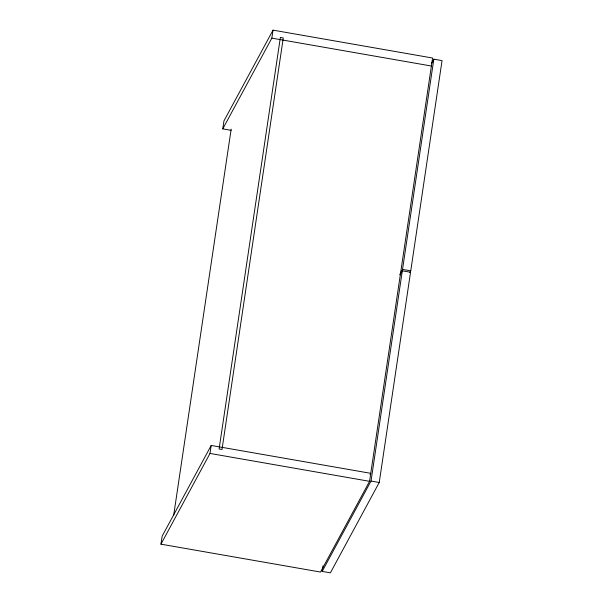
<?xml version="1.0" encoding="UTF-8"?>
<svg xmlns="http://www.w3.org/2000/svg" width="603" height="603" viewBox="0 0 603 603"><rect width="100%" height="100%" fill="white"/><g stroke="black" fill="none" stroke-linecap="round" stroke-linejoin="round"><path stroke-width="0.9" d="M231.122 130.331L222.771 128.876L223.962 120.879L273.023 30.15L432.585 58.024L369.571 481.322L320.51 572.051L160.948 544.17L162.139 536.18L211.193 445.451L370.755 473.325L370.016 474.697M173.649 515.52L231.168 129.125M160.948 544.17L210.002 453.441L211.193 445.451M222.771 128.876L271.832 38.147L273.023 30.15M400.106 274.923L402.322 270.815L410.545 272.247L379.242 482.483L330.384 572.85L322.168 571.41L322.997 565.833M322.168 571.41L371.026 481.051L402.322 270.815M399.872 274.327L402.533 269.405L433.828 59.169L442.052 60.602L410.756 270.837L409.867 272.481M431.612 63.27L433.828 59.169M271.832 38.147L431.394 66.021M402.533 269.405L410.756 270.837M371.026 481.051L379.242 482.483M210.002 453.441L369.571 481.322M280.365 37.461L219.1 449.001L222.002 449.506L283.267 37.974L280.365 37.461"/></g></svg>
